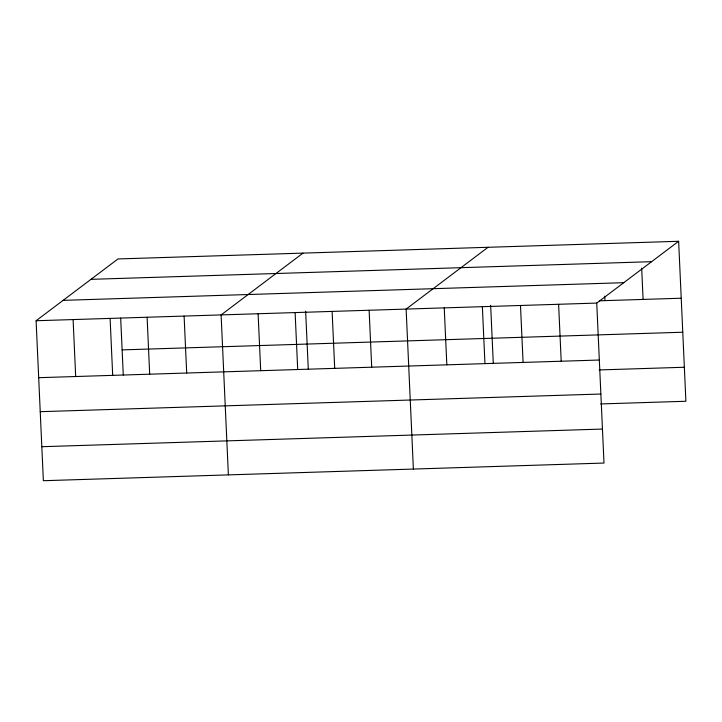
<?xml version="1.0" encoding="UTF-8"?>
<svg xmlns="http://www.w3.org/2000/svg" width="722" height="722" viewBox="0 0 722 722"><rect width="100%" height="100%" fill="white"/><g stroke="black" fill="none" stroke-linecap="round" stroke-linejoin="round"><path stroke-width="1.08" d="M678.635 241.283L596.742 303.078L603.998 463.055L43.365 480.717L36.1 320.739L118.002 258.945L678.635 241.283L685.9 401.261L600.686 403.941M303.005 253.115L221.112 314.918L228.378 474.886M488.018 247.294L406.125 309.088L413.381 469.056M90.972 279.342L651.605 261.68M63.13 300.352L623.763 282.69M599.368 300.803L681.225 298.222M36.1 320.739L596.742 303.078M122.126 349.89L682.768 332.228M38.681 377.687L599.323 360.025M599.143 369.944L684.357 367.254M40.233 411.684L600.866 394.022M41.822 446.71L602.455 429.058M641.678 268.169L643.094 299.422M604.774 296.164L604.973 300.632M558.611 304.287L561.202 361.226M520.49 305.487L523.08 362.426M490.653 305.325L493.288 363.41M482.368 306.688L484.949 363.626M444.247 307.888L446.828 364.827M369.123 310.252L371.704 367.191M332.12 311.417L334.701 368.355M305.641 311.155L308.285 369.24M295.118 312.581L297.699 369.529M258.115 313.745L260.696 370.693M184.11 316.083L186.691 373.021M147.107 317.247L149.689 374.186M120.682 318.077L123.272 375.07M110.105 318.411L112.686 375.35M73.102 319.575L75.684 376.514"/></g></svg>
